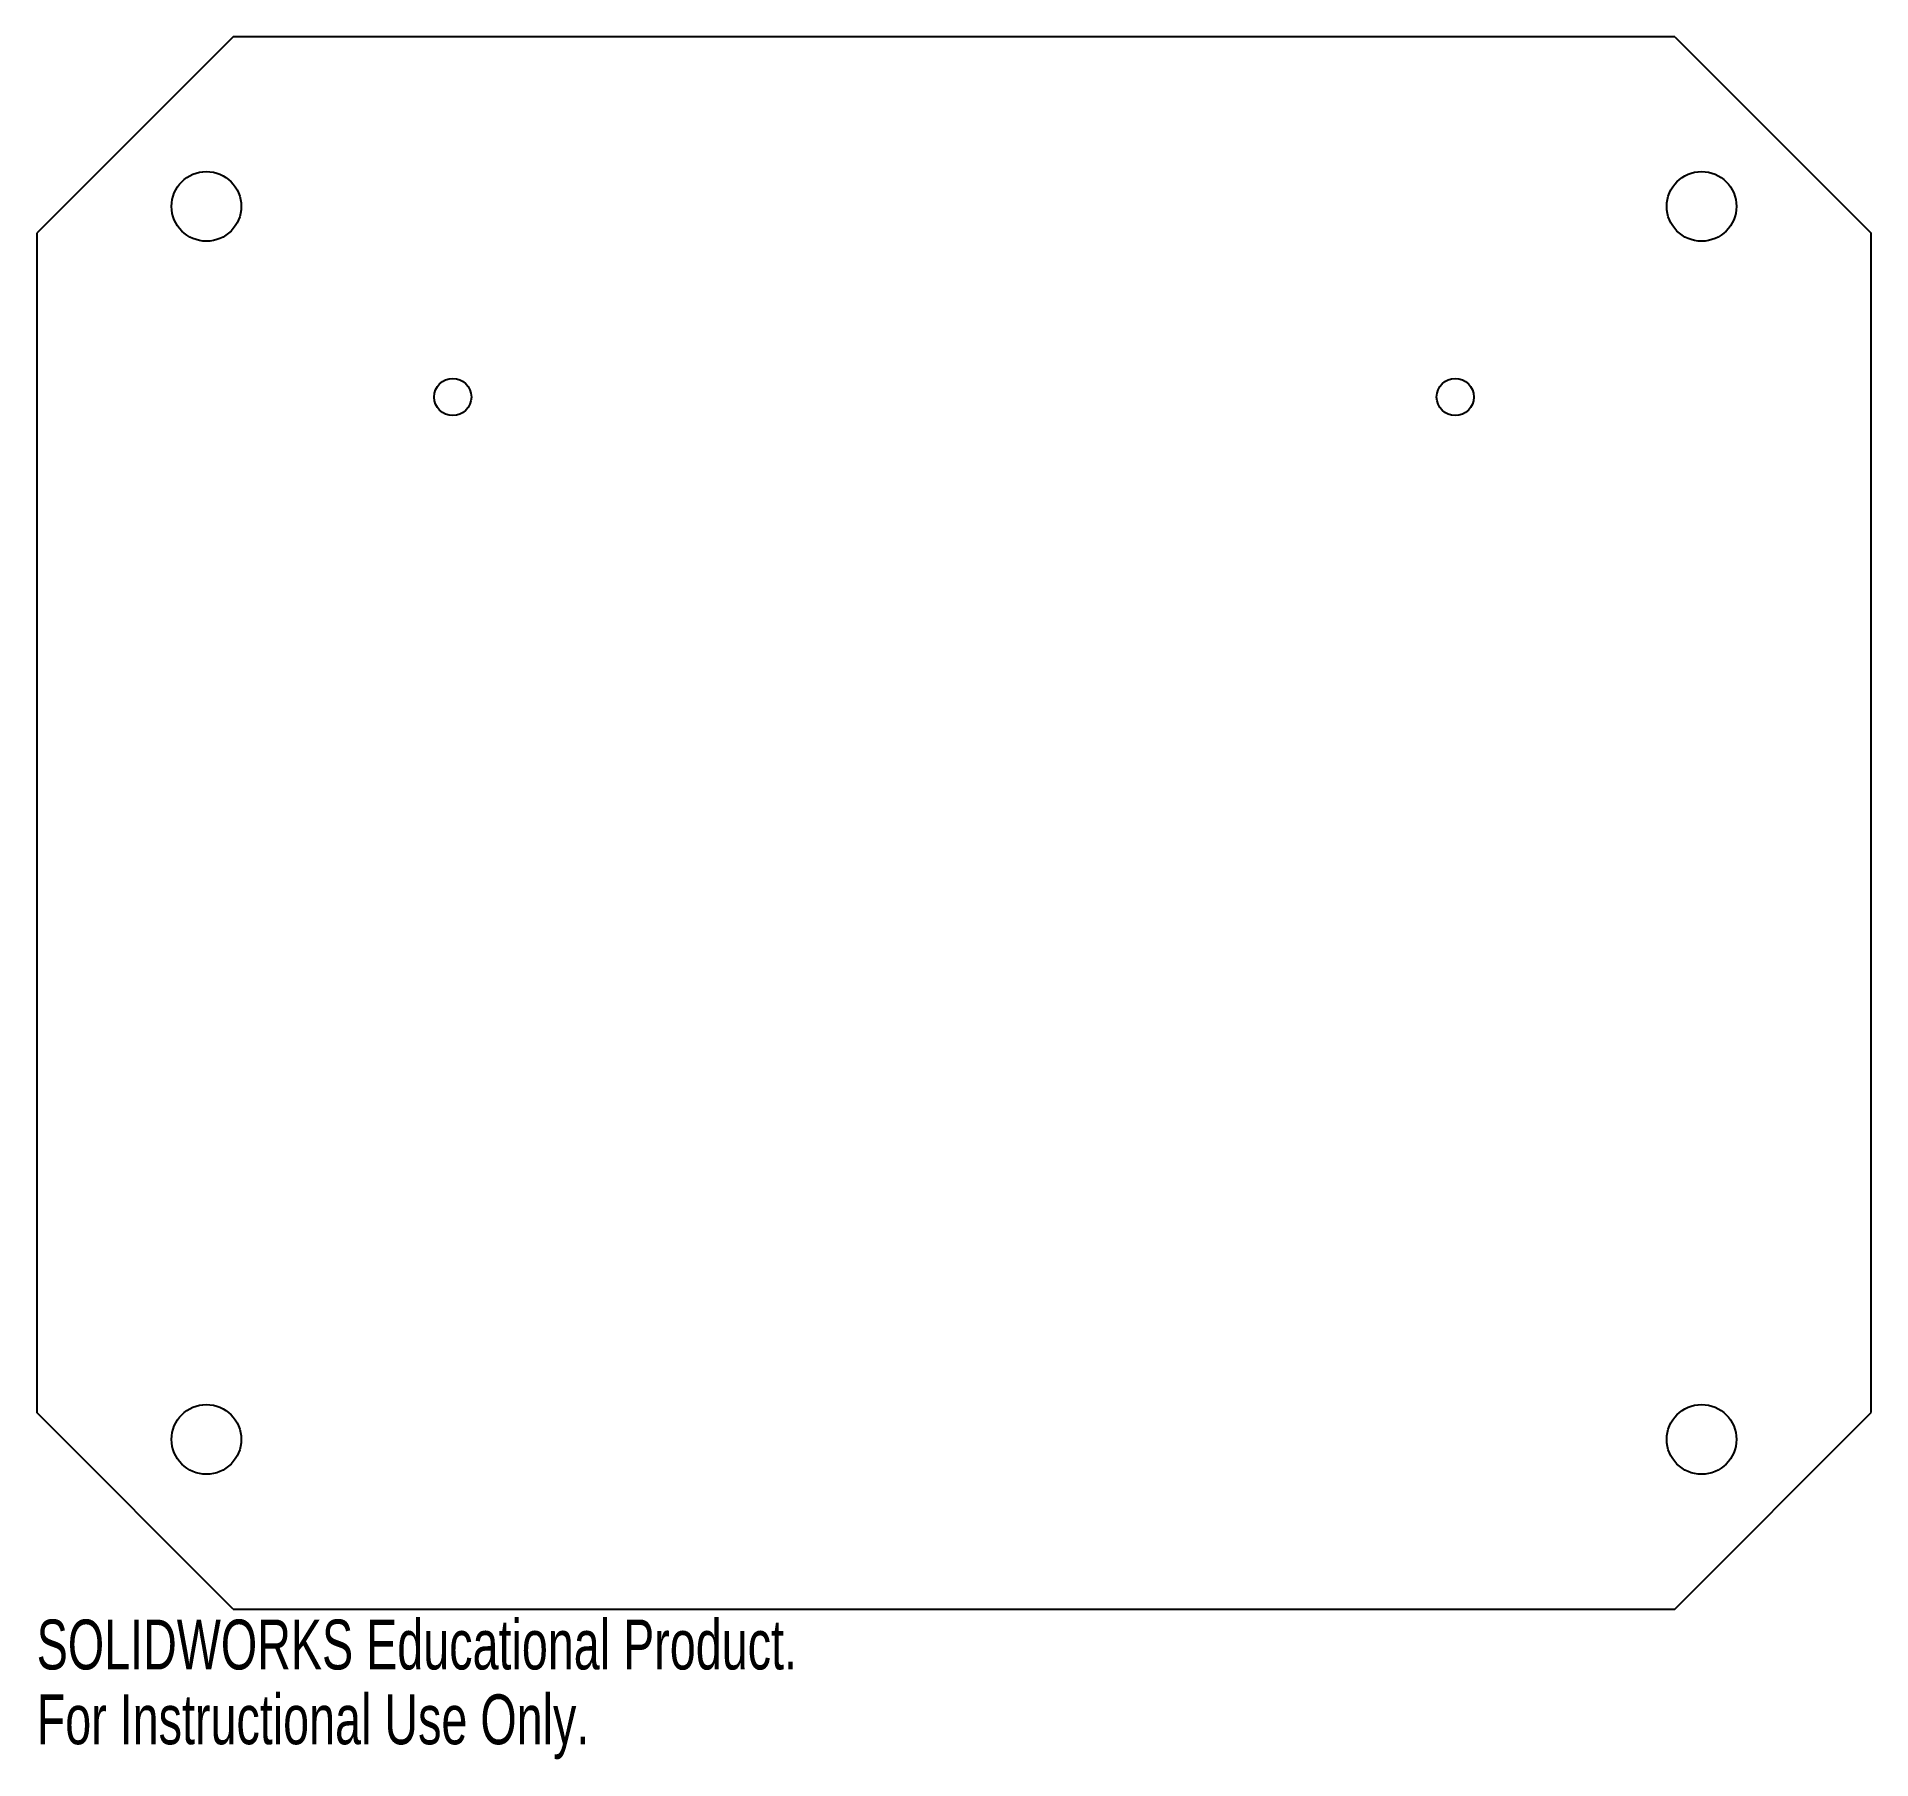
# Model space of a CAD drawing. Header units: inches. Extents: x -3.5 to 3.5, y -3.57 to 3.
import ezdxf

# ---------------------------------------------------------------- set-up
doc = ezdxf.new("R2010")
doc.units = ezdxf.units.IN
doc.header["$MEASUREMENT"] = 0
doc.styles.add('SLDTEXTSTYLE0', font='TXT', dxfattribs={"width": 0.7})

msp = doc.modelspace()

# ---------------------------------------------------------------- linework, layer by layer
at = {"color": 7, "linetype": 'Continuous', "lineweight": 25}
for p, q in [((-2.75, 3), (-3.5, 2.25)), ((2.75, 3), (-2.75, 3)), ((2.75, 3), (3.5, 2.25)), ((-3.5, 2.25), (-3.5, -2.25)), ((3.5, -2.25), (3.5, 2.25)), ((-2.75, -3), (-3.5, -2.25)), ((2.75, -3), (3.5, -2.25)), ((-2.75, -3), (2.75, -3))]:
    msp.add_line(p, q, dxfattribs=at)
for centre, radius in [((-2.8525, 2.3525), 0.133), ((2.8525, 2.3525), 0.133), ((-1.9125, 1.625), 0.0709), ((1.9125, 1.625), 0.0709), ((-2.8525, -2.3525), 0.133), ((2.8525, -2.3525), 0.133)]:
    msp.add_circle(centre, radius, dxfattribs=at)

# ---------------------------------------------------------------- texts
at = {"color": 7, "linetype": 'Continuous', "char_height": 0.1903, "attachment_point": 1, "style": 'SLDTEXTSTYLE0'}
for s, insert in [('SOLIDWORKS Educational Product.', (-3.5, -3.0401)), ('For Instructional Use Only.', (-3.5, -3.3256))]:
    msp.add_mtext(s, dxfattribs=dict(at, insert=insert))

doc.saveas('drawing.dxf')
